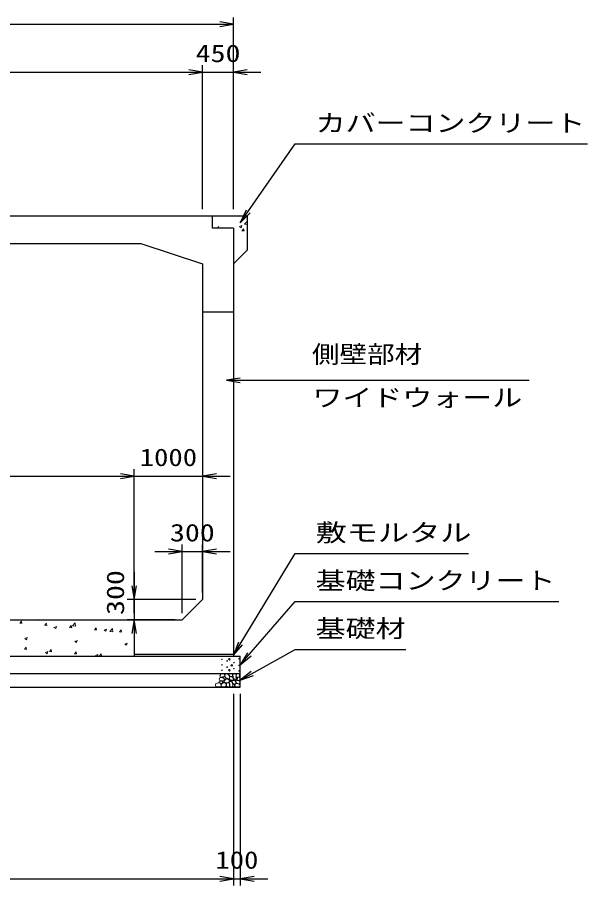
# Model space of a CAD drawing. Units: millimetres at full size. Extents: x 0 to 84100, y 0 to 59400.
# Drawn here: x 44845 to 53171, y 29620 to 42300 of the extents above; entities that cross this region are included whole.
import ezdxf
from ezdxf.enums import TextEntityAlignment as Align

# ---------------------------------------------------------------- set-up
doc = ezdxf.new("R2010")
doc.units = ezdxf.units.MM
for name, color, linetype, lineweight in [('D-DCR-HCHn', 4, 'Continuous', 9), ('D-STR-DIM', 7, 'Continuous', 25), ('D-STR-STRn', 1, 'Continuous', 25), ('D-STR-TXT', 7, 'Continuous', 25)]:
    doc.layers.add(name, color=color, linetype=linetype, lineweight=lineweight)
doc.styles.add('ＭＳ ゴシック', font='')
doc.styles.get('ＭＳ ゴシック').set_extended_font_data('MS Gothic')

# ---------------------------------------------------------------- blocks, each defined once
blk = doc.blocks.new('open_arrow')
at = {"color": 0, "linetype": 'Continuous', "lineweight": -2}
blk.add_lwpolyline([(7.5, 1.25), (0, 0), (7.5, -1.25)], dxfattribs=at)

msp = doc.modelspace()

# ---------------------------------------------------------------- linework, layer by layer
at = {"layer": 'D-DCR-HCHn'}
for p, q in [((48162.897, 39280.218), (48200, 39318.888)), ((47762.417, 39220), (47784.07, 39245.804)), ((47788.583, 39220), (47783.988, 39244.908)), ((48087.563, 39245.238), (48112.832, 39228.194)), ((48087.635, 39245.297), (48123.205, 39258.951)), ((48112.864, 39228.251), (48123.165, 39258.949)), ((48123.656, 39184.719), (48154.02, 39182.062)), ((48123.949, 39184.74), (48148.439, 39213.926)), ((48154.229, 39181.185), (48148.356, 39213.028)), ((48163.007, 39279.871), (48200, 39274.134)), ((44879.306, 33453.459), (44903.796, 33482.645)), ((44909.54, 33449.929), (44903.666, 33481.771)), ((45109.874, 33500), (45153.919, 33493.169)), ((45153.85, 33493.41), (45153.083, 33500)), ((44879.009, 33453.443), (44909.373, 33450.787)), ((45243.377, 33421.565), (45273.741, 33418.909)), ((45243.675, 33421.58), (45268.166, 33450.767)), ((45273.908, 33418.048), (45268.034, 33449.891)), ((45379.836, 33391.908), (45405.105, 33374.864)), ((45379.921, 33391.953), (45415.49, 33405.607)), ((45405.132, 33374.921), (45415.433, 33405.619)), ((45607.745, 33389.687), (45638.109, 33387.03)), ((45608.045, 33389.702), (45632.535, 33418.889)), ((45638.275, 33386.167), (45632.402, 33418.01)), ((45650.796, 33416.42), (45690.363, 33457.658)), ((45650.897, 33416.091), (45696.077, 33409.083)), ((45696.008, 33409.325), (45690.395, 33457.57)), ((45972.113, 33357.809), (46002.477, 33355.152)), ((45972.414, 33357.824), (45996.904, 33387.01)), ((46002.643, 33354.287), (45996.769, 33386.13)), ((46109.898, 33351.223), (46135.167, 33334.179)), ((46109.984, 33351.268), (46145.553, 33364.921)), ((46135.194, 33334.237), (46145.494, 33364.935)), ((46192.954, 33332.336), (46232.521, 33373.573)), ((46238.166, 33325.241), (46232.553, 33373.485)), ((46336.783, 33325.946), (46361.274, 33355.132)), ((46367.011, 33322.406), (46361.137, 33354.249)), ((44953.003, 33228.062), (44978.272, 33211.018)), ((44953.088, 33228.107), (44988.657, 33241.761)), ((44978.299, 33211.075), (44988.6, 33241.773)), ((46193.055, 33332.005), (46238.235, 33324.998)), ((46336.481, 33325.931), (46366.845, 33323.274)), ((44949.793, 33071.345), (44974.283, 33100.531)), ((44980.023, 33067.815), (44974.149, 33099.657)), ((45683.065, 33187.377), (45708.334, 33170.333)), ((45683.151, 33187.422), (45718.72, 33201.076)), ((45708.361, 33170.391), (45718.661, 33201.089)), ((46413.126, 33146.693), (46438.395, 33129.648)), ((46413.213, 33146.737), (46448.783, 33160.39)), ((46438.422, 33129.706), (46448.723, 33160.404)), ((44949.494, 33071.33), (44979.858, 33068.673)), ((45256.232, 33023.532), (45281.501, 33006.488)), ((45256.318, 33023.576), (45291.887, 33037.23)), ((45281.528, 33006.545), (45291.828, 33037.243)), ((45313.862, 33039.452), (45344.226, 33036.795)), ((45314.162, 33039.467), (45338.653, 33068.653)), ((45344.39, 33035.934), (45338.517, 33067.777)), ((45678.231, 33007.574), (45708.595, 33004.917)), ((45678.532, 33007.589), (45703.022, 33036.775)), ((45708.758, 33004.053), (45702.884, 33035.896)), ((45986.294, 32982.847), (46005.34, 32970)), ((45986.381, 32982.891), (46021.95, 32996.545)), ((46012.978, 32970), (46021.89, 32996.559)), ((46042.599, 32975.696), (46072.963, 32973.039)), ((46042.901, 32975.71), (46067.391, 33004.897)), ((46073.126, 32972.173), (46067.252, 33004.016)), ((46429.228, 32970), (46431.761, 32973.019)), ((46432.014, 32970), (46431.62, 32972.135))]:
    msp.add_line(p, q, dxfattribs=at)
for points in [[(47867.988, 32679.601), (47874.036, 32685.086), (47875.103, 32690.792), (47871.586, 32703.305), (47861.29, 32717.61), (47838.996, 32716.105), (47817.429, 32705.811), (47802.805, 32685.597), (47804.979, 32672.456), (47811.98, 32665.716), (47823.231, 32663.215), (47839.489, 32667.483), (47860.711, 32674.481)], [(48030.31, 32713.906), (48037.244, 32693.102), (48034.933, 32669.988), (48051.113, 32644.562), (48030.31, 32633.005), (48007.195, 32644.562), (47993.327, 32663.053), (47988.704, 32693.102), (47993.327, 32709.283), (48007.195, 32716.217)], [(48048.802, 32711.594), (48069.605, 32716.217), (48088.096, 32706.971), (48090.408, 32686.168), (48085.785, 32669.988), (48062.67, 32663.053), (48046.49, 32663.053), (48039.556, 32674.611), (48039.556, 32700.037)], [(47822.403, 32570.331), (47832.105, 32575.079), (47839.11, 32583.822), (47839.281, 32595.084), (47835.058, 32605.627), (47819.811, 32607.625), (47804.946, 32608.018), (47790.519, 32602.512), (47788.151, 32593.273), (47800.46, 32582.195), (47815.445, 32573.15)], [(47806.628, 32611.832), (47801.312, 32616.874), (47794.524, 32625.68), (47792.855, 32633.275), (47796.856, 32647.685), (47810.912, 32658.67), (47831.093, 32657.89), (47858.302, 32643.001), (47867.914, 32630.757), (47864.848, 32616.784), (47855.222, 32610.04), (47846.401, 32609.145), (47832.637, 32609.524), (47819.192, 32611.002)], [(47850.029, 32585.265), (47845.817, 32588.446), (47842.314, 32593.505), (47842.19, 32600.431), (47846.586, 32606.067), (47854.231, 32607.977), (47860.644, 32606.179), (47862.296, 32600.442), (47863.104, 32594.835), (47862.119, 32587.456), (47856.025, 32584.127)], [(47895.202, 32645.711), (47893.546, 32639.566), (47887.989, 32635.193), (47875.81, 32633.302), (47864.695, 32639.802), (47854.408, 32649.138), (47845.142, 32657.333), (47845.365, 32663.462), (47851.264, 32668.875), (47865.797, 32670.356), (47878.53, 32664.383), (47887.989, 32655.165), (47892.719, 32650.556)], [(47886.797, 32579.532), (47922.171, 32586.129), (47937.218, 32598.266), (47941.97, 32617.263), (47927.287, 32631.629), (47898.677, 32639.69), (47877.03, 32626.761), (47863.039, 32609.347), (47866.998, 32591.67)], [(47926.553, 32636.214), (47939.311, 32640.569), (47940.575, 32668.678), (47927.488, 32697.359), (47910.552, 32713.536), (47878.597, 32707.032), (47875.867, 32671.913), (47886.184, 32659.876), (47914.261, 32644.301)], [(47952.534, 32525.643), (47946.114, 32544.905), (47948.254, 32566.308), (47933.272, 32589.85), (47952.534, 32600.551), (47973.937, 32589.85), (47986.778, 32572.728), (47991.059, 32544.905), (47986.778, 32529.924), (47973.937, 32523.503)], [(47991.015, 32658.431), (48002.573, 32630.693), (47993.327, 32619.136), (47965.589, 32619.136), (47954.032, 32623.759), (47942.475, 32639.939), (47942.475, 32653.808), (47954.032, 32672.299), (47967.901, 32674.611)], [(47956.815, 32600.551), (47946.114, 32609.112), (47950.394, 32615.533), (47965.376, 32615.533), (47971.796, 32613.393), (47976.077, 32604.832), (47969.656, 32598.411)], [(47988.918, 32577.009), (47978.217, 32602.692), (47986.778, 32613.393), (48012.461, 32613.393), (48023.162, 32609.112), (48033.863, 32594.131), (48033.863, 32581.289), (48023.162, 32564.167), (48010.321, 32562.027)], [(48025.687, 32633.005), (48037.244, 32623.759), (48032.621, 32616.824), (48016.441, 32616.824), (48009.507, 32619.136), (48004.884, 32628.382), (48011.818, 32635.316)], [(48048.845, 32577.009), (48031.723, 32602.692), (48033.863, 32609.112), (48057.406, 32615.533), (48078.808, 32613.393), (48093.79, 32600.551), (48095.93, 32585.57), (48093.79, 32570.588), (48076.668, 32566.308)], [(48092.719, 32653.808), (48099.654, 32633.005), (48090.408, 32619.136), (48067.293, 32616.824), (48051.512, 32623.599), (48058.048, 32639.939), (48053.425, 32649.185), (48062.67, 32658.431), (48076.539, 32663.053)], [(47790.028, 32522.493), (47805.163, 32524.274), (47815.134, 32529.787), (47819.165, 32542.722), (47819.055, 32554.963), (47809.828, 32571.678), (47791.758, 32582.822), (47764.269, 32578.403), (47742.547, 32570.334), (47737.357, 32546.125), (47741.97, 32528.257), (47763.116, 32522.877)], [(47887.648, 32573.637), (47872.694, 32582.556), (47846.56, 32582.292), (47825.07, 32563.525), (47821.357, 32534.899), (47835.147, 32524.245), (47871.902, 32521.871), (47888.269, 32531.633), (47892.828, 32554.06)], [(47935.412, 32527.783), (47916.15, 32523.503), (47899.028, 32532.064), (47896.888, 32551.326), (47899.032, 32574.878), (47922.571, 32582.327), (47937.553, 32578.603), (47943.973, 32562.027), (47943.973, 32538.484)], [(47993.199, 32529.924), (47993.199, 32555.606), (48003.9, 32562.027), (48014.601, 32555.606), (48016.741, 32540.625), (48014.601, 32527.783), (47999.619, 32523.503)], [(48040.284, 32523.503), (48025.302, 32529.924), (48021.022, 32551.326), (48029.583, 32566.308), (48044.565, 32570.588), (48063.827, 32568.448), (48085.229, 32559.887), (48095.93, 32547.045), (48095.93, 32532.064), (48089.51, 32523.503), (48063.827, 32525.643)]]:
    msp.add_lwpolyline(points, close=True, dxfattribs=at)
msp.add_lwpolyline([(47956.568, 32718.547), (47973.907, 32716.446), (47985.742, 32708.701), (47985.374, 32689.819), (47979.486, 32676.087), (47964.975, 32676.185), (47944.893, 32679.153), (47935.201, 32693.689), (47925.918, 32703.492), (47923.116, 32714.345), (47935.901, 32718.547), (47956.918, 32718.547)], dxfattribs=at)
for centre, radius in [((47831.091, 32925.045), 4.5), ((47832.803, 32845.221), 4.5), ((47908.437, 32901.359), 4.5), ((47940.004, 32925.045), 11.25), ((47974.996, 32836.145), 11.25), ((48006.563, 32877.541), 4.5), ((48082.197, 32934.121), 4.5), ((47831.091, 32764.955), 4.5), ((47908.437, 32812.459), 4.5), ((47940.004, 32764.955), 11.25), ((48006.563, 32788.641), 4.5), ((48082.197, 32755.879), 4.5), ((48083.909, 32836.145), 4.5)]:
    msp.add_circle(centre, radius, dxfattribs=at)
at = {"layer": 'D-STR-DIM'}
for p, q in [((48000, 39500), (48000, 42300)), ((36100, 42200), (48000, 42200)), ((47550, 39500), (47550, 41600)), ((47550, 39500), (47550, 41600)), ((48000, 39500), (48000, 41600)), ((36550, 41500), (47550, 41500)), ((47150, 41500), (48400, 41500)), ((46550, 33600), (46550, 35700)), ((46550, 33600), (46550, 35700)), ((37550, 35600), (46550, 35600)), ((46150, 35600), (47950, 35600)), ((46850, 34500), (47950, 34500)), ((47250, 33600), (47250, 34600)), ((47550, 33900), (47550, 34600)), ((46550, 34200), (46550, 33100)), ((47450, 33800), (46450, 33800)), ((47150, 33500), (46450, 33500)), ((48000, 32420), (48000, 29620)), ((48000, 32420), (48000, 29620)), ((48100, 32420), (48100, 29620)), ((36100, 29720), (48000, 29720)), ((47600, 29720), (48500, 29720))]:
    msp.add_line(p, q, dxfattribs=at)
at = {"layer": 'D-STR-STRn'}
for p, q in [((36405, 39400), (47695, 39400)), ((47695, 39220), (47695, 39400)), ((47695, 39400), (48200, 39400)), ((48200, 39400), (48200, 38900)), ((48000, 39220), (47695, 39220)), ((48000, 39220), (48000, 33000)), ((37450, 39000), (46650, 39000)), ((46650, 39000), (47550, 38700)), ((48200, 38900), (48000, 38700)), ((47550, 38700), (47550, 33800)), ((47550, 38000), (48000, 38000)), ((47250, 33500), (47550, 33800)), ((36850, 33500), (47250, 33500)), ((46550, 33500), (46550, 32970)), ((36000, 32970), (48100, 32970)), ((46550, 33000), (48000, 33000)), ((48000, 33000), (48000, 32970)), ((48100, 32520), (48100, 32970)), ((36000, 32720), (48100, 32720)), ((36000, 32520), (48100, 32520))]:
    msp.add_line(p, q, dxfattribs=at)
at = {"layer": 'D-STR-TXT'}
for points in [[(48100, 39300), (48900, 40451.777), (49100, 40451.777), (53170.812, 40451.777)], [(47900, 37000), (48845.788, 37000), (49045.788, 37000), (52315.331, 37000)], [(48000, 32985), (48900, 34470), (49100, 34470), (51433.249, 34470)], [(48100, 32845), (48900, 33770), (49100, 33770), (52751.523, 33770)], [(48100, 32620), (48900, 33070), (49100, 33070), (50514.721, 33070)]]:
    msp.add_lwpolyline(points, dxfattribs=at)

# ---------------------------------------------------------------- block references
at = {"layer": 'D-STR-DIM', "xscale": 26.7, "yscale": 26.7}
for p, rotation in [((48000, 42200), 180), ((47550, 41500), 180), ((47550, 41500), 180), ((46550, 35600), 180), ((46550, 35600), 180), ((47250, 34500), 180), ((46550, 33800), 90), ((46550, 33500), 270), ((48000, 29720), 180), ((48000, 29720), 180)]:
    msp.add_blockref('open_arrow', p, dxfattribs=dict(at, rotation=rotation))
for p in [(48000, 41500), (47550, 35600), (47550, 34500), (48100, 29720)]:
    msp.add_blockref('open_arrow', p, dxfattribs=at)
at = {"layer": 'D-STR-TXT', "xscale": 26.7, "yscale": 26.7}
for p, rotation in [((48100, 39300), 55.2), ((48000, 32985), 58.8), ((48100, 32845), 49.1), ((48100, 32620), 29.4)]:
    msp.add_blockref('open_arrow', p, dxfattribs=dict(at, rotation=rotation))
msp.add_blockref('open_arrow', (47900, 37000), dxfattribs=at)

# ---------------------------------------------------------------- texts
at = {"layer": 'D-STR-DIM', "style": 'ＭＳ ゴシック'}
for s, width, p in [('450', 1.25, (47775, 41775)), ('1000', 1.2, (47050, 35875)), ('300', 1.25, (47400, 34775)), ('100', 1.2, (48050, 29995))]:
    msp.add_text(s, height=256.6, dxfattribs=dict(at, width=width)).set_placement(p, align=Align.MIDDLE_CENTER)
at = {"layer": 'D-STR-DIM', "style": 'ＭＳ ゴシック', "width": 1.25}
msp.add_text('300', height=256.6, rotation=90, dxfattribs=at).set_placement((46275, 33900), align=Align.MIDDLE_CENTER)
at = {"layer": 'D-STR-TXT', "style": 'ＭＳ ゴシック'}
for s, width, p in [('カバーコンクリート', 1.25, (49200, 40551.777)), ('ワイドウォール', 1.25, (49152.895, 36541.371)), ('敷モルタル', 1.3, (49200, 34570)), ('基礎コンクリート', 1.25, (49200, 33870)), ('基礎材', 1.25, (49200, 33170))]:
    msp.add_text(s, height=256.6, dxfattribs=dict(at, width=width)).set_placement(p, align=Align.BOTTOM_LEFT)
at = {"layer": 'D-STR-TXT', "style": 'ＭＳ ゴシック', "width": 1.15}
msp.add_text('側壁部材\u3000\u3000\u3000\u3000', height=256.6, dxfattribs=at).set_placement((49145.788, 37508.629), align=Align.TOP_LEFT)

doc.saveas('drawing.dxf')
